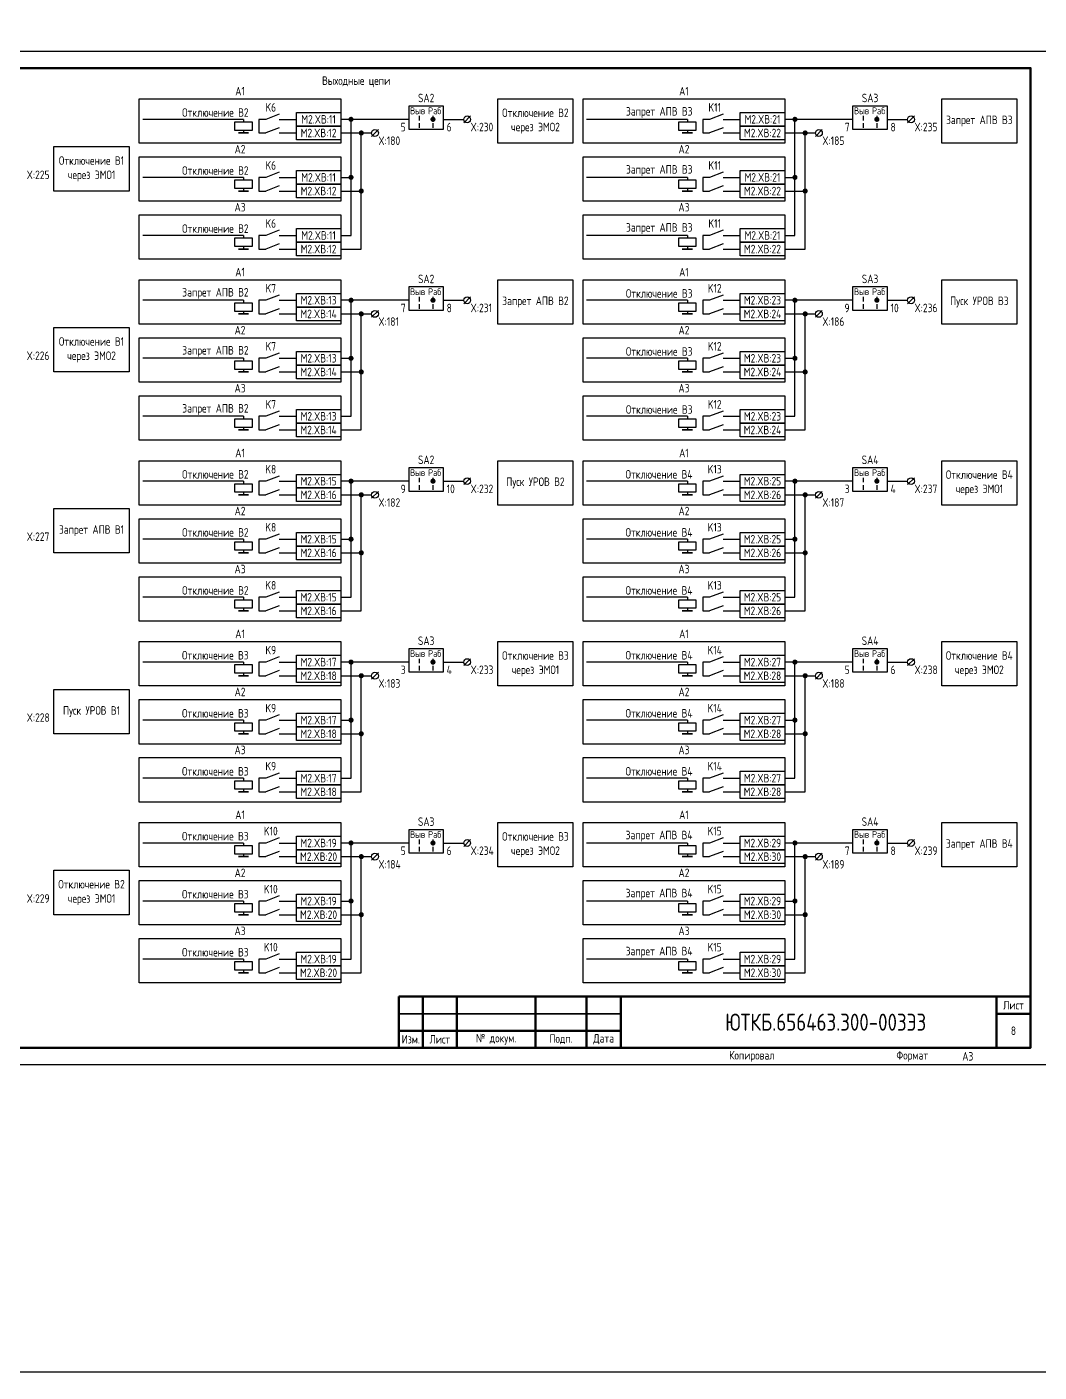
# Model space of a CAD drawing. Header units: millimetres. Extents: x -997 to 6341, y -90 to 618.
# Drawn here: x 3061.1 to 3357.5, y -90 to 304.1 of the extents above; entities that cross this region are included whole.
import ezdxf

# ---------------------------------------------------------------- set-up
doc = ezdxf.new("R2010")
doc.units = ezdxf.units.MM
doc.styles.add('Gost_type_A', font='GOST_A.TTF')

# ---------------------------------------------------------------- blocks, each defined once
blk = doc.blocks.new('POINT')
at = {"const_width": 0.75}
blk.add_lwpolyline([(-0.375, 0, 1), (0.375, 0, 1)], format="xyb", close=True, dxfattribs=at)
blk = doc.blocks.new('Переключатель_положение')
for p, q in [((2, 1), (2, -0.34)), ((2, -1.14), (2, -2.49))]:
    blk.add_line(p, q)
blk = doc.blocks.new('Формат_А3')
blk.add_lwpolyline([(-420, 297), (0, 297), (0, 0), (-420, 0)], close=True)
at = {"lineweight": 50}
blk.add_lwpolyline([(-400, 292), (-5, 292), (-5, 5), (-400, 5)], close=True, dxfattribs=at)
blk = doc.blocks.new('Штамп малый нижний')
at = {"lineweight": 50}
for points in [[(-185, 15), (-178, 15), (-178, 5), (-185, 5)], [(-178, 15), (-168, 15), (-168, 5), (-178, 5)], [(-168, 15), (-145, 15), (-145, 5), (-168, 5)], [(-145, 15), (-130, 15), (-130, 5), (-145, 5)], [(-130, 15), (-120, 15), (-120, 5), (-130, 5)], [(-120, 15), (-10, 15), (-10, 0), (-120, 0)], [(-10, 15), (0, 15), (0, 10), (-10, 10)], [(-10, 10), (0, 10), (0, 0), (-10, 0)], [(-185, 5), (-178, 5), (-178, 0), (-185, 0)], [(-178, 5), (-168, 5), (-168, 0), (-178, 0)], [(-168, 5), (-145, 5), (-145, 0), (-168, 0)], [(-145, 5), (-130, 5), (-130, 0), (-145, 0)], [(-130, 5), (-120, 5), (-120, 0), (-130, 0)]]:
    blk.add_lwpolyline(points, close=True, dxfattribs=at)
for points in [[(-185, 15), (-178, 15), (-178, 10), (-185, 10)], [(-178, 15), (-168, 15), (-168, 10), (-178, 10)], [(-168, 15), (-145, 15), (-145, 10), (-168, 10)], [(-145, 15), (-130, 15), (-130, 10), (-145, 10)], [(-130, 15), (-120, 15), (-120, 10), (-130, 10)], [(-185, 10), (-178, 10), (-178, 5), (-185, 5)], [(-178, 10), (-168, 10), (-168, 5), (-178, 5)], [(-168, 10), (-145, 10), (-145, 5), (-168, 5)], [(-145, 10), (-130, 10), (-130, 5), (-145, 5)], [(-130, 10), (-120, 10), (-120, 5), (-130, 5)]]:
    blk.add_lwpolyline(points, close=True)
at = {"char_height": 2.5, "style": 'Gost_type_A'}
for s, insert, width, attachment_point in [('Лист', (-5, 12.5), 10, 5), ('№ докум.', (-156.5, 2.5), 23, 5), ('Подп.', (-137.5, 2.5), 15, 5), ('Дата', (-125, 2.5), 10, 5), ('Изм.', (-181.5, 2.5), 7, 5), ('Лист', (-173, 2.5), 10, 5), ('Копировал', (-75, -2.53), 13.1202, 6), ('Формат', (-30, -2.53), 13.1202, 6)]:
    blk.add_mtext(s, dxfattribs=dict(at, insert=insert, width=width, attachment_point=attachment_point))

msp = doc.modelspace()

# ---------------------------------------------------------------- linework, layer by layer
for p, q in [((3124.5, 277), (3095, 277)), ((3124.5, 277), (3124.5, 276.25)), ((3173, 277), (3153, 277)), ((3156, 243), (3156, 277)), ((3191.01, 278), (3189.01, 276)), ((3254.5, 277), (3225, 277)), ((3254.5, 277), (3254.5, 276.25)), ((3303, 277), (3283, 277)), ((3286, 243), (3286, 277)), ((3321.01, 278), (3319.01, 276)), ((3124.5, 273.75), (3124.5, 273)), ((3153, 273), (3162, 273)), ((3159, 239), (3159, 273)), ((3164.01, 274), (3162.01, 272)), ((3254.5, 273.75), (3254.5, 273)), ((3283, 273), (3292, 273)), ((3289, 239), (3289, 273)), ((3294.01, 274), (3292.01, 272)), ((3124.5, 260), (3095, 260)), ((3124.5, 260), (3124.5, 259.25)), ((3124.5, 256.75), (3124.5, 256)), ((3153, 260), (3156, 260)), ((3254.5, 260), (3225, 260)), ((3254.5, 260), (3254.5, 259.25)), ((3254.5, 256.75), (3254.5, 256)), ((3283, 260), (3286, 260)), ((3153, 256), (3159, 256)), ((3283, 256), (3289, 256)), ((3124.5, 243), (3095, 243)), ((3124.5, 243), (3124.5, 242.25)), ((3153, 243), (3156, 243)), ((3254.5, 243), (3225, 243)), ((3254.5, 243), (3254.5, 242.25)), ((3283, 243), (3286, 243)), ((3124.5, 239.75), (3124.5, 239)), ((3153, 239), (3159, 239)), ((3254.5, 239.75), (3254.5, 239)), ((3283, 239), (3289, 239)), ((3191.01, 225), (3189.01, 223)), ((3321.01, 225), (3319.01, 223)), ((3124.5, 224), (3095, 224)), ((3124.5, 224), (3124.5, 223.25)), ((3124.5, 220.75), (3124.5, 220)), ((3173, 224), (3153, 224)), ((3156, 190), (3156, 224)), ((3164.01, 221), (3162.01, 219)), ((3254.5, 224), (3225, 224)), ((3254.5, 224), (3254.5, 223.25)), ((3254.5, 220.75), (3254.5, 220)), ((3303, 224), (3283, 224)), ((3286, 190), (3286, 224)), ((3294.01, 221), (3292.01, 219)), ((3153, 220), (3162, 220)), ((3159, 186), (3159, 220)), ((3283, 220), (3292, 220)), ((3289, 186), (3289, 220)), ((3124.5, 207), (3095, 207)), ((3124.5, 207), (3124.5, 206.25)), ((3153, 207), (3156, 207)), ((3254.5, 207), (3225, 207)), ((3254.5, 207), (3254.5, 206.25)), ((3283, 207), (3286, 207)), ((3124.5, 203.75), (3124.5, 203)), ((3153, 203), (3159, 203)), ((3254.5, 203.75), (3254.5, 203)), ((3283, 203), (3289, 203)), ((3124.5, 190), (3095, 190)), ((3124.5, 190), (3124.5, 189.25)), ((3153, 190), (3156, 190)), ((3254.5, 190), (3225, 190)), ((3254.5, 190), (3254.5, 189.25)), ((3283, 190), (3286, 190)), ((3124.5, 186.75), (3124.5, 186)), ((3153, 186), (3159, 186)), ((3254.5, 186.75), (3254.5, 186)), ((3283, 186), (3289, 186)), ((3124.5, 171), (3095, 171)), ((3124.5, 171), (3124.5, 170.25)), ((3173, 171), (3153, 171)), ((3156, 137), (3156, 171)), ((3191.01, 172), (3189.01, 170)), ((3254.5, 171), (3225, 171)), ((3254.5, 171), (3254.5, 170.25)), ((3303, 171), (3283, 171)), ((3286, 137), (3286, 171)), ((3321.01, 172), (3319.01, 170)), ((3124.5, 167.75), (3124.5, 167)), ((3153, 167), (3162, 167)), ((3159, 133), (3159, 167)), ((3164.01, 168), (3162.01, 166)), ((3254.5, 167.75), (3254.5, 167)), ((3283, 167), (3292, 167)), ((3289, 133), (3289, 167)), ((3294.01, 168), (3292.01, 166)), ((3124.5, 154), (3095, 154)), ((3124.5, 154), (3124.5, 153.25)), ((3153, 154), (3156, 154)), ((3254.5, 154), (3225, 154)), ((3254.5, 154), (3254.5, 153.25)), ((3283, 154), (3286, 154)), ((3124.5, 150.75), (3124.5, 150)), ((3153, 150), (3159, 150)), ((3254.5, 150.75), (3254.5, 150)), ((3283, 150), (3289, 150)), ((3124.5, 137), (3095, 137)), ((3124.5, 137), (3124.5, 136.25)), ((3153, 137), (3156, 137)), ((3254.5, 137), (3225, 137)), ((3254.5, 137), (3254.5, 136.25)), ((3283, 137), (3286, 137)), ((3124.5, 133.75), (3124.5, 133)), ((3153, 133), (3159, 133)), ((3254.5, 133.75), (3254.5, 133)), ((3283, 133), (3289, 133)), ((3191.01, 119), (3189.01, 117)), ((3321.01, 119), (3319.01, 117)), ((3124.5, 118), (3095, 118)), ((3124.5, 118), (3124.5, 117.25)), ((3124.5, 114.75), (3124.5, 114)), ((3173, 118), (3153, 118)), ((3156, 84), (3156, 118)), ((3164.01, 115), (3162.01, 113)), ((3254.5, 118), (3225, 118)), ((3254.5, 118), (3254.5, 117.25)), ((3254.5, 114.75), (3254.5, 114)), ((3303, 118), (3283, 118)), ((3286, 84), (3286, 118)), ((3294.01, 115), (3292.01, 113)), ((3153, 114), (3162, 114)), ((3159, 80), (3159, 114)), ((3283, 114), (3292, 114)), ((3289, 80), (3289, 114)), ((3124.5, 101), (3095, 101)), ((3124.5, 101), (3124.5, 100.25)), ((3153, 101), (3156, 101)), ((3254.5, 101), (3225, 101)), ((3254.5, 101), (3254.5, 100.25)), ((3283, 101), (3286, 101)), ((3124.5, 97.75), (3124.5, 97)), ((3153, 97), (3159, 97)), ((3254.5, 97.75), (3254.5, 97)), ((3283, 97), (3289, 97)), ((3124.5, 84), (3095, 84)), ((3124.5, 84), (3124.5, 83.25)), ((3153, 84), (3156, 84)), ((3254.5, 84), (3225, 84)), ((3254.5, 84), (3254.5, 83.25)), ((3283, 84), (3286, 84)), ((3124.5, 80.75), (3124.5, 80)), ((3153, 80), (3159, 80)), ((3254.5, 80.75), (3254.5, 80)), ((3283, 80), (3289, 80)), ((3124.5, 65), (3095, 65)), ((3124.5, 65), (3124.5, 64.25)), ((3173, 65), (3153, 65)), ((3156, 31), (3156, 65)), ((3191.01, 66), (3189.01, 64)), ((3254.5, 65), (3225, 65)), ((3254.5, 65), (3254.5, 64.25)), ((3303, 65), (3283, 65)), ((3286, 31), (3286, 65)), ((3321.01, 66), (3319.01, 64)), ((3124.5, 61.75), (3124.5, 61)), ((3153, 61), (3162, 61)), ((3159, 27), (3159, 61)), ((3164.01, 62), (3162.01, 60)), ((3254.5, 61.75), (3254.5, 61)), ((3283, 61), (3292, 61)), ((3289, 27), (3289, 61)), ((3294.01, 62), (3292.01, 60)), ((3124.5, 48), (3095, 48)), ((3124.5, 48), (3124.5, 47.25)), ((3153, 48), (3156, 48)), ((3254.5, 48), (3225, 48)), ((3254.5, 48), (3254.5, 47.25)), ((3283, 48), (3286, 48)), ((3124.5, 44.75), (3124.5, 44)), ((3153, 44), (3159, 44)), ((3254.5, 44.75), (3254.5, 44)), ((3283, 44), (3289, 44)), ((3124.5, 31), (3095, 31)), ((3124.5, 31), (3124.5, 30.25)), ((3124.5, 27.75), (3124.5, 27)), ((3153, 31), (3156, 31)), ((3254.5, 31), (3225, 31)), ((3254.5, 31), (3254.5, 30.25)), ((3254.5, 27.75), (3254.5, 27)), ((3283, 31), (3286, 31)), ((3153, 27), (3159, 27)), ((3283, 27), (3289, 27))]:
    msp.add_line(p, q)
at = {"ltscale": 1.08}
for p, q in [((3131, 277), (3129, 277)), ((3129, 277), (3129, 273)), ((3135, 277), (3140, 277)), ((3261, 277), (3259, 277)), ((3259, 277), (3259, 273)), ((3265, 277), (3270, 277)), ((3129, 273), (3131, 273)), ((3135, 273), (3140, 273)), ((3259, 273), (3261, 273)), ((3265, 273), (3270, 273)), ((3131, 260), (3129, 260)), ((3129, 260), (3129, 256)), ((3135, 260), (3140, 260)), ((3261, 260), (3259, 260)), ((3259, 260), (3259, 256)), ((3265, 260), (3270, 260)), ((3129, 256), (3131, 256)), ((3135, 256), (3140, 256)), ((3259, 256), (3261, 256)), ((3265, 256), (3270, 256)), ((3131, 243), (3129, 243)), ((3129, 243), (3129, 239)), ((3135, 243), (3140, 243)), ((3261, 243), (3259, 243)), ((3259, 243), (3259, 239)), ((3265, 243), (3270, 243)), ((3129, 239), (3131, 239)), ((3135, 239), (3140, 239)), ((3259, 239), (3261, 239)), ((3265, 239), (3270, 239)), ((3131, 224), (3129, 224)), ((3129, 224), (3129, 220)), ((3135, 224), (3140, 224)), ((3261, 224), (3259, 224)), ((3259, 224), (3259, 220)), ((3265, 224), (3270, 224)), ((3129, 220), (3131, 220)), ((3135, 220), (3140, 220)), ((3259, 220), (3261, 220)), ((3265, 220), (3270, 220)), ((3131, 207), (3129, 207)), ((3129, 207), (3129, 203)), ((3135, 207), (3140, 207)), ((3261, 207), (3259, 207)), ((3259, 207), (3259, 203)), ((3265, 207), (3270, 207)), ((3129, 203), (3131, 203)), ((3135, 203), (3140, 203)), ((3259, 203), (3261, 203)), ((3265, 203), (3270, 203)), ((3131, 190), (3129, 190)), ((3129, 190), (3129, 186)), ((3135, 190), (3140, 190)), ((3261, 190), (3259, 190)), ((3259, 190), (3259, 186)), ((3265, 190), (3270, 190)), ((3129, 186), (3131, 186)), ((3135, 186), (3140, 186)), ((3259, 186), (3261, 186)), ((3265, 186), (3270, 186)), ((3131, 171), (3129, 171)), ((3129, 171), (3129, 167)), ((3135, 171), (3140, 171)), ((3261, 171), (3259, 171)), ((3259, 171), (3259, 167)), ((3265, 171), (3270, 171)), ((3129, 167), (3131, 167)), ((3135, 167), (3140, 167)), ((3259, 167), (3261, 167)), ((3265, 167), (3270, 167)), ((3131, 154), (3129, 154)), ((3129, 154), (3129, 150)), ((3135, 154), (3140, 154)), ((3261, 154), (3259, 154)), ((3259, 154), (3259, 150)), ((3265, 154), (3270, 154)), ((3129, 150), (3131, 150)), ((3135, 150), (3140, 150)), ((3259, 150), (3261, 150)), ((3265, 150), (3270, 150)), ((3131, 137), (3129, 137)), ((3129, 137), (3129, 133)), ((3135, 137), (3140, 137)), ((3261, 137), (3259, 137)), ((3259, 137), (3259, 133)), ((3265, 137), (3270, 137)), ((3129, 133), (3131, 133)), ((3135, 133), (3140, 133)), ((3259, 133), (3261, 133)), ((3265, 133), (3270, 133)), ((3131, 118), (3129, 118)), ((3129, 118), (3129, 114)), ((3135, 118), (3140, 118)), ((3261, 118), (3259, 118)), ((3259, 118), (3259, 114)), ((3265, 118), (3270, 118)), ((3129, 114), (3131, 114)), ((3135, 114), (3140, 114)), ((3259, 114), (3261, 114)), ((3265, 114), (3270, 114)), ((3131, 101), (3129, 101)), ((3129, 101), (3129, 97)), ((3135, 101), (3140, 101)), ((3261, 101), (3259, 101)), ((3259, 101), (3259, 97)), ((3265, 101), (3270, 101)), ((3129, 97), (3131, 97)), ((3135, 97), (3140, 97)), ((3259, 97), (3261, 97)), ((3265, 97), (3270, 97)), ((3131, 84), (3129, 84)), ((3129, 84), (3129, 80)), ((3135, 84), (3140, 84)), ((3261, 84), (3259, 84)), ((3259, 84), (3259, 80)), ((3265, 84), (3270, 84)), ((3129, 80), (3131, 80)), ((3135, 80), (3140, 80)), ((3259, 80), (3261, 80)), ((3265, 80), (3270, 80)), ((3131, 65), (3129, 65)), ((3129, 65), (3129, 61)), ((3135, 65), (3140, 65)), ((3261, 65), (3259, 65)), ((3259, 65), (3259, 61)), ((3265, 65), (3270, 65)), ((3129, 61), (3131, 61)), ((3135, 61), (3140, 61)), ((3259, 61), (3261, 61)), ((3265, 61), (3270, 61)), ((3131, 48), (3129, 48)), ((3129, 48), (3129, 44)), ((3135, 48), (3140, 48)), ((3261, 48), (3259, 48)), ((3259, 48), (3259, 44)), ((3265, 48), (3270, 48)), ((3129, 44), (3131, 44)), ((3135, 44), (3140, 44)), ((3259, 44), (3261, 44)), ((3265, 44), (3270, 44)), ((3131, 31), (3129, 31)), ((3129, 31), (3129, 27)), ((3135, 31), (3140, 31)), ((3261, 31), (3259, 31)), ((3259, 31), (3259, 27)), ((3265, 31), (3270, 31)), ((3129, 27), (3131, 27)), ((3135, 27), (3140, 27)), ((3259, 27), (3261, 27)), ((3265, 27), (3270, 27))]:
    msp.add_line(p, q, dxfattribs=at)
at = {"ltscale": 4.32}
for p, q in [((3135, 278.5), (3131, 277)), ((3265, 278.5), (3261, 277)), ((3135, 274.5), (3131, 273)), ((3265, 274.5), (3261, 273)), ((3135, 261.5), (3131, 260)), ((3265, 261.5), (3261, 260)), ((3135, 257.5), (3131, 256)), ((3265, 257.5), (3261, 256)), ((3135, 244.5), (3131, 243)), ((3265, 244.5), (3261, 243)), ((3135, 240.5), (3131, 239)), ((3265, 240.5), (3261, 239)), ((3135, 225.5), (3131, 224)), ((3265, 225.5), (3261, 224)), ((3135, 221.5), (3131, 220)), ((3265, 221.5), (3261, 220)), ((3135, 208.5), (3131, 207)), ((3265, 208.5), (3261, 207)), ((3135, 204.5), (3131, 203)), ((3265, 204.5), (3261, 203)), ((3135, 191.5), (3131, 190)), ((3265, 191.5), (3261, 190)), ((3135, 187.5), (3131, 186)), ((3265, 187.5), (3261, 186)), ((3135, 172.5), (3131, 171)), ((3265, 172.5), (3261, 171)), ((3135, 168.5), (3131, 167)), ((3265, 168.5), (3261, 167)), ((3135, 155.5), (3131, 154)), ((3265, 155.5), (3261, 154)), ((3135, 151.5), (3131, 150)), ((3265, 151.5), (3261, 150)), ((3135, 138.5), (3131, 137)), ((3265, 138.5), (3261, 137)), ((3135, 134.5), (3131, 133)), ((3265, 134.5), (3261, 133)), ((3135, 119.5), (3131, 118)), ((3265, 119.5), (3261, 118)), ((3135, 115.5), (3131, 114)), ((3265, 115.5), (3261, 114)), ((3135, 102.5), (3131, 101)), ((3265, 102.5), (3261, 101)), ((3135, 98.5), (3131, 97)), ((3265, 98.5), (3261, 97)), ((3135, 85.5), (3131, 84)), ((3265, 85.5), (3261, 84)), ((3135, 81.5), (3131, 80)), ((3265, 81.5), (3261, 80)), ((3135, 66.5), (3131, 65)), ((3265, 66.5), (3261, 65)), ((3135, 62.5), (3131, 61)), ((3265, 62.5), (3261, 61)), ((3135, 49.5), (3131, 48)), ((3265, 49.5), (3261, 48)), ((3135, 45.5), (3131, 44)), ((3265, 45.5), (3261, 44)), ((3135, 32.5), (3131, 31)), ((3265, 32.5), (3261, 31)), ((3135, 28.5), (3131, 27)), ((3265, 28.5), (3261, 27))]:
    msp.add_line(p, q, dxfattribs=at)
at = {"ltscale": 4}
for p, q in [((3183, 277), (3189.01, 277)), ((3313, 277), (3319.01, 277)), ((3183, 224), (3189.01, 224)), ((3313, 224), (3319.01, 224)), ((3183, 171), (3189.01, 171)), ((3313, 171), (3319.01, 171)), ((3183, 118), (3189.01, 118)), ((3313, 118), (3319.01, 118)), ((3183, 65), (3189.01, 65)), ((3313, 65), (3319.01, 65))]:
    msp.add_line(p, q, dxfattribs=at)
for points in [[(-997, 618), (6340.99, 618), (6340.99, -90), (-997, -90)], [(3094, 283), (3153, 283), (3153, 270), (3094, 270)], [(3173, 281), (3183, 281), (3183, 274), (3173, 274)], [(3199, 283), (3221, 283), (3221, 270), (3199, 270)], [(3224, 283), (3283, 283), (3283, 270), (3224, 270)], [(3303, 281), (3313, 281), (3313, 274), (3303, 274)], [(3329, 283), (3351, 283), (3351, 270), (3329, 270)], [(3127, 276.25), (3127, 273.75), (3122, 273.75), (3122, 276.25)], [(3140, 279), (3153, 279), (3153, 275), (3140, 275)], [(3257, 276.25), (3257, 273.75), (3252, 273.75), (3252, 276.25)], [(3270, 279), (3283, 279), (3283, 275), (3270, 275)], [(3126, 273), (3123, 273)], [(3140, 275), (3153, 275), (3153, 271), (3140, 271)], [(3256, 273), (3253, 273)], [(3270, 275), (3283, 275), (3283, 271), (3270, 271)], [(3069, 269), (3091, 269), (3091, 256), (3069, 256)], [(3094, 266), (3153, 266), (3153, 253), (3094, 253)], [(3224, 266), (3283, 266), (3283, 253), (3224, 253)], [(3140, 262), (3153, 262), (3153, 258), (3140, 258)], [(3270, 262), (3283, 262), (3283, 258), (3270, 258)], [(3127, 259.25), (3127, 256.75), (3122, 256.75), (3122, 259.25)], [(3140, 258), (3153, 258), (3153, 254), (3140, 254)], [(3257, 259.25), (3257, 256.75), (3252, 256.75), (3252, 259.25)], [(3270, 258), (3283, 258), (3283, 254), (3270, 254)], [(3126, 256), (3123, 256)], [(3256, 256), (3253, 256)], [(3094, 249), (3153, 249), (3153, 236), (3094, 236)], [(3224, 249), (3283, 249), (3283, 236), (3224, 236)], [(3140, 245), (3153, 245), (3153, 241), (3140, 241)], [(3270, 245), (3283, 245), (3283, 241), (3270, 241)], [(3127, 242.25), (3127, 239.75), (3122, 239.75), (3122, 242.25)], [(3140, 241), (3153, 241), (3153, 237), (3140, 237)], [(3257, 242.25), (3257, 239.75), (3252, 239.75), (3252, 242.25)], [(3270, 241), (3283, 241), (3283, 237), (3270, 237)], [(3126, 239), (3123, 239)], [(3256, 239), (3253, 239)], [(3094, 230), (3153, 230), (3153, 217), (3094, 217)], [(3199, 230), (3221, 230), (3221, 217), (3199, 217)], [(3224, 230), (3283, 230), (3283, 217), (3224, 217)], [(3329, 230), (3351, 230), (3351, 217), (3329, 217)], [(3140, 226), (3153, 226), (3153, 222), (3140, 222)], [(3173, 228), (3183, 228), (3183, 221), (3173, 221)], [(3270, 226), (3283, 226), (3283, 222), (3270, 222)], [(3303, 228), (3313, 228), (3313, 221), (3303, 221)], [(3127, 223.25), (3127, 220.75), (3122, 220.75), (3122, 223.25)], [(3140, 222), (3153, 222), (3153, 218), (3140, 218)], [(3257, 223.25), (3257, 220.75), (3252, 220.75), (3252, 223.25)], [(3270, 222), (3283, 222), (3283, 218), (3270, 218)], [(3126, 220), (3123, 220)], [(3256, 220), (3253, 220)], [(3069, 216), (3091, 216), (3091, 203), (3069, 203)], [(3094, 213), (3153, 213), (3153, 200), (3094, 200)], [(3224, 213), (3283, 213), (3283, 200), (3224, 200)], [(3140, 209), (3153, 209), (3153, 205), (3140, 205)], [(3270, 209), (3283, 209), (3283, 205), (3270, 205)], [(3127, 206.25), (3127, 203.75), (3122, 203.75), (3122, 206.25)], [(3140, 205), (3153, 205), (3153, 201), (3140, 201)], [(3257, 206.25), (3257, 203.75), (3252, 203.75), (3252, 206.25)], [(3270, 205), (3283, 205), (3283, 201), (3270, 201)], [(3126, 203), (3123, 203)], [(3256, 203), (3253, 203)], [(3094, 196), (3153, 196), (3153, 183), (3094, 183)], [(3224, 196), (3283, 196), (3283, 183), (3224, 183)], [(3127, 189.25), (3127, 186.75), (3122, 186.75), (3122, 189.25)], [(3140, 192), (3153, 192), (3153, 188), (3140, 188)], [(3257, 189.25), (3257, 186.75), (3252, 186.75), (3252, 189.25)], [(3270, 192), (3283, 192), (3283, 188), (3270, 188)], [(3126, 186), (3123, 186)], [(3140, 188), (3153, 188), (3153, 184), (3140, 184)], [(3256, 186), (3253, 186)], [(3270, 188), (3283, 188), (3283, 184), (3270, 184)], [(3094, 177), (3153, 177), (3153, 164), (3094, 164)], [(3173, 175), (3183, 175), (3183, 168), (3173, 168)], [(3199, 177), (3221, 177), (3221, 164), (3199, 164)], [(3224, 177), (3283, 177), (3283, 164), (3224, 164)], [(3303, 175), (3313, 175), (3313, 168), (3303, 168)], [(3329, 177), (3351, 177), (3351, 164), (3329, 164)], [(3127, 170.25), (3127, 167.75), (3122, 167.75), (3122, 170.25)], [(3140, 173), (3153, 173), (3153, 169), (3140, 169)], [(3257, 170.25), (3257, 167.75), (3252, 167.75), (3252, 170.25)], [(3270, 173), (3283, 173), (3283, 169), (3270, 169)], [(3126, 167), (3123, 167)], [(3140, 169), (3153, 169), (3153, 165), (3140, 165)], [(3256, 167), (3253, 167)], [(3270, 169), (3283, 169), (3283, 165), (3270, 165)], [(3069, 163), (3091, 163), (3091, 150), (3069, 150)], [(3094, 160), (3153, 160), (3153, 147), (3094, 147)], [(3224, 160), (3283, 160), (3283, 147), (3224, 147)], [(3140, 156), (3153, 156), (3153, 152), (3140, 152)], [(3270, 156), (3283, 156), (3283, 152), (3270, 152)], [(3127, 153.25), (3127, 150.75), (3122, 150.75), (3122, 153.25)], [(3126, 150), (3123, 150)], [(3140, 152), (3153, 152), (3153, 148), (3140, 148)], [(3257, 153.25), (3257, 150.75), (3252, 150.75), (3252, 153.25)], [(3256, 150), (3253, 150)], [(3270, 152), (3283, 152), (3283, 148), (3270, 148)], [(3094, 143), (3153, 143), (3153, 130), (3094, 130)], [(3224, 143), (3283, 143), (3283, 130), (3224, 130)], [(3140, 139), (3153, 139), (3153, 135), (3140, 135)], [(3270, 139), (3283, 139), (3283, 135), (3270, 135)], [(3127, 136.25), (3127, 133.75), (3122, 133.75), (3122, 136.25)], [(3140, 135), (3153, 135), (3153, 131), (3140, 131)], [(3257, 136.25), (3257, 133.75), (3252, 133.75), (3252, 136.25)], [(3270, 135), (3283, 135), (3283, 131), (3270, 131)], [(3126, 133), (3123, 133)], [(3256, 133), (3253, 133)], [(3094, 124), (3153, 124), (3153, 111), (3094, 111)], [(3199, 124), (3221, 124), (3221, 111), (3199, 111)], [(3224, 124), (3283, 124), (3283, 111), (3224, 111)], [(3329, 124), (3351, 124), (3351, 111), (3329, 111)], [(3140, 120), (3153, 120), (3153, 116), (3140, 116)], [(3173, 122), (3183, 122), (3183, 115), (3173, 115)], [(3270, 120), (3283, 120), (3283, 116), (3270, 116)], [(3303, 122), (3313, 122), (3313, 115), (3303, 115)], [(3127, 117.25), (3127, 114.75), (3122, 114.75), (3122, 117.25)], [(3140, 116), (3153, 116), (3153, 112), (3140, 112)], [(3257, 117.25), (3257, 114.75), (3252, 114.75), (3252, 117.25)], [(3270, 116), (3283, 116), (3283, 112), (3270, 112)], [(3126, 114), (3123, 114)], [(3256, 114), (3253, 114)], [(3069, 110), (3091, 110), (3091, 97), (3069, 97)], [(3094, 107), (3153, 107), (3153, 94), (3094, 94)], [(3224, 107), (3283, 107), (3283, 94), (3224, 94)], [(3140, 103), (3153, 103), (3153, 99), (3140, 99)], [(3270, 103), (3283, 103), (3283, 99), (3270, 99)], [(3127, 100.25), (3127, 97.75), (3122, 97.75), (3122, 100.25)], [(3140, 99), (3153, 99), (3153, 95), (3140, 95)], [(3257, 100.25), (3257, 97.75), (3252, 97.75), (3252, 100.25)], [(3270, 99), (3283, 99), (3283, 95), (3270, 95)], [(3126, 97), (3123, 97)], [(3256, 97), (3253, 97)], [(3094, 90), (3153, 90), (3153, 77), (3094, 77)], [(3224, 90), (3283, 90), (3283, 77), (3224, 77)], [(3127, 83.25), (3127, 80.75), (3122, 80.75), (3122, 83.25)], [(3140, 86), (3153, 86), (3153, 82), (3140, 82)], [(3257, 83.25), (3257, 80.75), (3252, 80.75), (3252, 83.25)], [(3270, 86), (3283, 86), (3283, 82), (3270, 82)], [(3126, 80), (3123, 80)], [(3140, 82), (3153, 82), (3153, 78), (3140, 78)], [(3256, 80), (3253, 80)], [(3270, 82), (3283, 82), (3283, 78), (3270, 78)], [(3094, 71), (3153, 71), (3153, 58), (3094, 58)], [(3199, 71), (3221, 71), (3221, 58), (3199, 58)], [(3224, 71), (3283, 71), (3283, 58), (3224, 58)], [(3329, 71), (3351, 71), (3351, 58), (3329, 58)], [(3140, 67), (3153, 67), (3153, 63), (3140, 63)], [(3173, 69), (3183, 69), (3183, 62), (3173, 62)], [(3270, 67), (3283, 67), (3283, 63), (3270, 63)], [(3303, 69), (3313, 69), (3313, 62), (3303, 62)], [(3127, 64.25), (3127, 61.75), (3122, 61.75), (3122, 64.25)], [(3257, 64.25), (3257, 61.75), (3252, 61.75), (3252, 64.25)], [(3126, 61), (3123, 61)], [(3140, 63), (3153, 63), (3153, 59), (3140, 59)], [(3256, 61), (3253, 61)], [(3270, 63), (3283, 63), (3283, 59), (3270, 59)], [(3069, 57), (3091, 57), (3091, 44), (3069, 44)], [(3094, 54), (3153, 54), (3153, 41), (3094, 41)], [(3224, 54), (3283, 54), (3283, 41), (3224, 41)], [(3140, 50), (3153, 50), (3153, 46), (3140, 46)], [(3270, 50), (3283, 50), (3283, 46), (3270, 46)], [(3127, 47.25), (3127, 44.75), (3122, 44.75), (3122, 47.25)], [(3126, 44), (3123, 44)], [(3140, 46), (3153, 46), (3153, 42), (3140, 42)], [(3257, 47.25), (3257, 44.75), (3252, 44.75), (3252, 47.25)], [(3256, 44), (3253, 44)], [(3270, 46), (3283, 46), (3283, 42), (3270, 42)], [(3094, 37), (3153, 37), (3153, 24), (3094, 24)], [(3224, 37), (3283, 37), (3283, 24), (3224, 24)], [(3140, 33), (3153, 33), (3153, 29), (3140, 29)], [(3270, 33), (3283, 33), (3283, 29), (3270, 29)], [(3127, 30.25), (3127, 27.75), (3122, 27.75), (3122, 30.25)], [(3140, 29), (3153, 29), (3153, 25), (3140, 25)], [(3257, 30.25), (3257, 27.75), (3252, 27.75), (3252, 30.25)], [(3270, 29), (3283, 29), (3283, 25), (3270, 25)], [(3126, 27), (3123, 27)], [(3256, 27), (3253, 27)]]:
    msp.add_lwpolyline(points, close=True)
for centre in [(3190.01, 277), (3320.01, 277), (3163.01, 273), (3293.01, 273), (3190.01, 224), (3320.01, 224), (3163.01, 220), (3293.01, 220), (3190.01, 171), (3320.01, 171), (3163.01, 167), (3293.01, 167), (3190.01, 118), (3320.01, 118), (3163.01, 114), (3293.01, 114), (3190.01, 65), (3320.01, 65), (3163.01, 61), (3293.01, 61)]:
    msp.add_circle(centre, 1)

# ---------------------------------------------------------------- block references
for name, p in [('Формат_А3', (3360, 0)), ('POINT', (3156, 277)), ('Переключатель_положение', (3174, 277)), ('POINT', (3180, 277)), ('Переключатель_положение', (3178, 277)), ('POINT', (3286, 277)), ('Переключатель_положение', (3304, 277)), ('POINT', (3310, 277)), ('Переключатель_положение', (3308, 277)), ('POINT', (3159, 273)), ('POINT', (3289, 273)), ('POINT', (3156, 260)), ('POINT', (3286, 260)), ('POINT', (3159, 256)), ('POINT', (3289, 256)), ('POINT', (3156, 224)), ('Переключатель_положение', (3174, 224)), ('POINT', (3180, 224)), ('Переключатель_положение', (3178, 224)), ('POINT', (3286, 224)), ('Переключатель_положение', (3304, 224)), ('POINT', (3310, 224)), ('Переключатель_положение', (3308, 224)), ('POINT', (3159, 220)), ('POINT', (3289, 220)), ('POINT', (3156, 207)), ('POINT', (3286, 207)), ('POINT', (3159, 203)), ('POINT', (3289, 203)), ('POINT', (3156, 171)), ('Переключатель_положение', (3174, 171)), ('POINT', (3180, 171)), ('Переключатель_положение', (3178, 171)), ('POINT', (3286, 171)), ('Переключатель_положение', (3304, 171)), ('POINT', (3310, 171)), ('Переключатель_положение', (3308, 171)), ('POINT', (3159, 167)), ('POINT', (3289, 167)), ('POINT', (3156, 154)), ('POINT', (3286, 154)), ('POINT', (3159, 150)), ('POINT', (3289, 150)), ('POINT', (3156, 118)), ('Переключатель_положение', (3174, 118)), ('POINT', (3180, 118)), ('Переключатель_положение', (3178, 118)), ('POINT', (3286, 118)), ('Переключатель_положение', (3304, 118)), ('POINT', (3310, 118)), ('Переключатель_положение', (3308, 118)), ('POINT', (3159, 114)), ('POINT', (3289, 114)), ('POINT', (3156, 101)), ('POINT', (3286, 101)), ('POINT', (3159, 97)), ('POINT', (3289, 97)), ('POINT', (3156, 65)), ('Переключатель_положение', (3174, 65)), ('POINT', (3180, 65)), ('Переключатель_положение', (3178, 65)), ('POINT', (3286, 65)), ('Переключатель_положение', (3304, 65)), ('POINT', (3310, 65)), ('Переключатель_положение', (3308, 65)), ('POINT', (3159, 61)), ('POINT', (3289, 61)), ('POINT', (3156, 48)), ('POINT', (3286, 48)), ('POINT', (3159, 44)), ('POINT', (3289, 44)), ('Штамп малый нижний', (3355, 5))]:
    msp.add_blockref(name, p)

# ---------------------------------------------------------------- texts
at = {"char_height": 2.5, "line_spacing_factor": 0.9, "style": 'Gost_type_A'}
for s, insert, width, attachment_point in [('Выходные цепи', (3157.5, 288), 395, 5), ('A1', (3123.5, 284), 59, 8), ('A1', (3253.5, 284), 59, 8), ('X:230', (3191.01, 276), 8, 1), ('X:235', (3321.01, 276), 8, 1), ('X:180', (3164.01, 272), 8, 1), ('X:185', (3294.01, 272), 8, 1), ('A2', (3123.5, 267), 59, 8), ('A2', (3253.5, 267), 59, 8), ('X:225', (3061.01, 262), 8, 1), ('A3', (3123.5, 250), 59, 8), ('A3', (3253.5, 250), 59, 8), ('A1', (3123.5, 231), 59, 8), ('A1', (3253.5, 231), 59, 8), ('X:231', (3191.01, 223), 8, 1), ('X:236', (3321.01, 223), 8, 1), ('X:181', (3164.01, 219), 8, 1), ('X:186', (3294.01, 219), 8, 1), ('A2', (3123.5, 214), 59, 8), ('A2', (3253.5, 214), 59, 8), ('X:226', (3061, 209), 8, 1), ('A3', (3123.5, 197), 59, 8), ('A3', (3253.5, 197), 59, 8), ('A1', (3123.5, 178), 59, 8), ('A1', (3253.5, 178), 59, 8), ('X:232', (3191.01, 170), 8, 1), ('X:237', (3321.01, 170), 8, 1), ('X:182', (3164.01, 166), 8, 1), ('X:187', (3294.01, 166), 8, 1), ('A2', (3123.5, 161), 59, 8), ('A2', (3253.5, 161), 59, 8), ('X:227', (3061.01, 156), 8, 1), ('A3', (3123.5, 144), 59, 8), ('A3', (3253.5, 144), 59, 8), ('A1', (3123.5, 125), 59, 8), ('A1', (3253.5, 125), 59, 8), ('X:233', (3191.01, 117), 8, 1), ('X:238', (3321.01, 117), 8, 1), ('A2', (3123.5, 108), 59, 8), ('X:183', (3164.01, 113), 8, 1), ('A2', (3253.5, 108), 59, 8), ('X:188', (3294.01, 113), 8, 1), ('X:228', (3061.01, 103), 8, 1), ('A3', (3123.5, 91), 59, 8), ('A3', (3253.5, 91), 59, 8), ('A1', (3123.5, 72), 59, 8), ('A1', (3253.5, 72), 59, 8), ('X:234', (3191.01, 64), 8, 1), ('X:239', (3321.01, 64), 8, 1), ('X:184', (3164.01, 60), 8, 1), ('X:189', (3294.01, 60), 8, 1), ('A2', (3123.5, 55), 59, 8), ('A2', (3253.5, 55), 59, 8), ('X:229', (3061.01, 50), 8, 1), ('A3', (3123.5, 38), 59, 8), ('A3', (3253.5, 38), 59, 8)]:
    msp.add_mtext(s, dxfattribs=dict(at, insert=insert, width=width, attachment_point=attachment_point))
at = {"style": 'Gost_type_A'}
for s, insert, char_height, width, attachment_point in [('SA2', (3178, 282), 2.5, 10, 8), ('SA3', (3308, 282), 2.5, 10, 8), ('Отключение В2', (3126, 279), 2.5, 31.0015, 6), ('K6', (3132.5, 280.5), 2.5, 5, 5), ('Выв', (3175.5, 279.5), 2, 5, 5), ('Раб', (3180.5, 279.5), 2, 5, 5), ('Отключение В2\\Pчерез ЭМО2', (3210, 276.5), 2.5, 21.9989, 5), (' Запрет АПВ В3', (3256, 279), 2.5, 31.0015, 6), ('K11', (3262.5, 280.5), 2.5, 5, 5), ('Выв', (3305.5, 279.5), 2, 5, 5), ('Раб', (3310.5, 279.5), 2, 5, 5), ('M2.XВ:11', (3146.5, 277), 2.5, 13, 5), ('5', (3172, 275.98), 2.5, 5, 3), ('6', (3184, 275.98), 2.5, 5, 1), ('M2.XВ:21', (3276.5, 277), 2.5, 13, 5), ('7', (3302, 275.98), 2.5, 5, 3), ('8', (3314, 275.98), 2.5, 5, 1), ('Запрет АПВ В3', (3340, 276.5), 2.5, 21.9988, 5), ('M2.XВ:12', (3146.5, 273), 2.5, 13, 5), ('M2.XВ:22', (3276.5, 273), 2.5, 13, 5), ('Отключение В1\\Pчерез ЭМО1', (3080, 262.5), 2.5, 21.9988, 5), ('K6', (3132.5, 263.5), 2.5, 5, 5), ('K11', (3262.5, 263.5), 2.5, 5, 5), ('Отключение В2', (3126, 262), 2.5, 31.0015, 6), ('M2.XВ:11', (3146.5, 260), 2.5, 13, 5), (' Запрет АПВ В3', (3256, 262), 2.5, 31.0015, 6), ('M2.XВ:21', (3276.5, 260), 2.5, 13, 5), ('M2.XВ:12', (3146.5, 256), 2.5, 13, 5), ('M2.XВ:22', (3276.5, 256), 2.5, 13, 5), ('Отключение В2', (3126, 245), 2.5, 31.0015, 6), ('K6', (3132.5, 246.5), 2.5, 5, 5), (' Запрет АПВ В3', (3256, 245), 2.5, 31.0015, 6), ('K11', (3262.5, 246.5), 2.5, 5, 5), ('M2.XВ:11', (3146.5, 243), 2.5, 13, 5), ('M2.XВ:21', (3276.5, 243), 2.5, 13, 5), ('M2.XВ:12', (3146.5, 239), 2.5, 13, 5), ('M2.XВ:22', (3276.5, 239), 2.5, 13, 5), ('K7', (3132.5, 227.5), 2.5, 5, 5), ('SA2', (3178, 229), 2.5, 10, 8), ('K12', (3262.5, 227.5), 2.5, 5, 5), ('SA3', (3308, 229), 2.5, 10, 8), (' Запрет АПВ В2', (3126, 226), 2.5, 31.0015, 6), ('M2.XВ:13', (3146.5, 224), 2.5, 13, 5), ('Выв', (3175.5, 226.5), 2, 5, 5), ('Раб', (3180.5, 226.5), 2, 5, 5), ('Запрет АПВ В2', (3210, 223.5), 2.5, 21.9989, 5), ('Отключение В3', (3256, 226), 2.5, 31.0015, 6), ('M2.XВ:23', (3276.5, 224), 2.5, 13, 5), ('Выв', (3305.5, 226.5), 2, 5, 5), ('Раб', (3310.5, 226.5), 2, 5, 5), ('Пуск УРОВ В3', (3340, 223.5), 2.5, 21.9988, 5), ('M2.XВ:14', (3146.5, 220), 2.5, 13, 5), ('7', (3172, 222.98), 2.5, 5, 3), ('8', (3184, 222.98), 2.5, 5, 1), ('M2.XВ:24', (3276.5, 220), 2.5, 13, 5), ('9', (3302, 222.98), 2.5, 5, 3), ('10', (3314, 222.98), 2.5, 5, 1), ('Отключение В1\\Pчерез ЭМО2', (3080, 209.5), 2.5, 21.9988, 5), (' Запрет АПВ В2', (3126, 209), 2.5, 31.0015, 6), ('K7', (3132.5, 210.5), 2.5, 5, 5), ('Отключение В3', (3256, 209), 2.5, 31.0015, 6), ('K12', (3262.5, 210.5), 2.5, 5, 5), ('M2.XВ:13', (3146.5, 207), 2.5, 13, 5), ('M2.XВ:23', (3276.5, 207), 2.5, 13, 5), ('M2.XВ:14', (3146.5, 203), 2.5, 13, 5), ('M2.XВ:24', (3276.5, 203), 2.5, 13, 5), (' Запрет АПВ В2', (3126, 192), 2.5, 31.0015, 6), ('K7', (3132.5, 193.5), 2.5, 5, 5), ('Отключение В3', (3256, 192), 2.5, 31.0015, 6), ('K12', (3262.5, 193.5), 2.5, 5, 5), ('M2.XВ:13', (3146.5, 190), 2.5, 13, 5), ('M2.XВ:23', (3276.5, 190), 2.5, 13, 5), ('M2.XВ:14', (3146.5, 186), 2.5, 13, 5), ('M2.XВ:24', (3276.5, 186), 2.5, 13, 5), ('SA2', (3178, 176), 2.5, 10, 8), ('SA4', (3308, 176), 2.5, 10, 8), ('Отключение В2', (3126, 173), 2.5, 31.0015, 6), ('K8', (3132.5, 174.5), 2.5, 5, 5), ('Выв', (3175.5, 173.5), 2, 5, 5), ('Раб', (3180.5, 173.5), 2, 5, 5), ('Отключение В4', (3256, 173), 2.5, 31.0015, 6), ('K13', (3262.5, 174.5), 2.5, 5, 5), ('Выв', (3305.5, 173.5), 2, 5, 5), ('Раб', (3310.5, 173.5), 2, 5, 5), ('Отключение В4\\Pчерез ЭМО1', (3340, 170.5), 2.5, 21.9988, 5), ('M2.XВ:15', (3146.5, 171), 2.5, 13, 5), ('9', (3172, 169.98), 2.5, 5, 3), ('10', (3184, 169.98), 2.5, 5, 1), ('Пуск УРОВ В2', (3210, 170.5), 2.5, 21.9989, 5), ('M2.XВ:25', (3276.5, 171), 2.5, 13, 5), ('3', (3302, 169.98), 2.5, 5, 3), ('4', (3314, 169.98), 2.5, 5, 1), ('M2.XВ:16', (3146.5, 167), 2.5, 13, 5), ('M2.XВ:26', (3276.5, 167), 2.5, 13, 5), ('Запрет АПВ В1', (3080, 156.5), 2.5, 21.9988, 5), ('K8', (3132.5, 157.5), 2.5, 5, 5), ('K13', (3262.5, 157.5), 2.5, 5, 5), ('Отключение В2', (3126, 156), 2.5, 31.0015, 6), ('M2.XВ:15', (3146.5, 154), 2.5, 13, 5), ('Отключение В4', (3256, 156), 2.5, 31.0015, 6), ('M2.XВ:25', (3276.5, 154), 2.5, 13, 5), ('M2.XВ:16', (3146.5, 150), 2.5, 13, 5), ('M2.XВ:26', (3276.5, 150), 2.5, 13, 5), ('Отключение В2', (3126, 139), 2.5, 31.0015, 6), ('K8', (3132.5, 140.5), 2.5, 5, 5), ('M2.XВ:15', (3146.5, 137), 2.5, 13, 5), ('Отключение В4', (3256, 139), 2.5, 31.0015, 6), ('K13', (3262.5, 140.5), 2.5, 5, 5), ('M2.XВ:25', (3276.5, 137), 2.5, 13, 5), ('M2.XВ:16', (3146.5, 133), 2.5, 13, 5), ('M2.XВ:26', (3276.5, 133), 2.5, 13, 5), ('K9', (3132.5, 121.5), 2.5, 5, 5), ('SA3', (3178, 123), 2.5, 10, 8), ('K14', (3262.5, 121.5), 2.5, 5, 5), ('SA4', (3308, 123), 2.5, 10, 8), ('Отключение В3', (3126, 120), 2.5, 31.0015, 6), ('M2.XВ:17', (3146.5, 118), 2.5, 13, 5), ('Выв', (3175.5, 120.5), 2, 5, 5), ('Раб', (3180.5, 120.5), 2, 5, 5), ('Отключение В3\\Pчерез ЭМО1', (3210, 117.5), 2.5, 21.9988, 5), ('Отключение В4', (3256, 120), 2.5, 31.0015, 6), ('M2.XВ:27', (3276.5, 118), 2.5, 13, 5), ('Выв', (3305.5, 120.5), 2, 5, 5), ('Раб', (3310.5, 120.5), 2, 5, 5), ('Отключение В4\\Pчерез ЭМО2', (3340, 117.5), 2.5, 21.9988, 5), ('M2.XВ:18', (3146.5, 114), 2.5, 13, 5), ('3', (3172, 116.98), 2.5, 5, 3), ('4', (3184, 116.98), 2.5, 5, 1), ('M2.XВ:28', (3276.5, 114), 2.5, 13, 5), ('5', (3302, 116.98), 2.5, 5, 3), ('6', (3314, 116.98), 2.5, 5, 1), ('Пуск УРОВ В1', (3080, 103.5), 2.5, 21.9988, 5), ('Отключение В3', (3126, 103), 2.5, 31.0015, 6), ('K9', (3132.5, 104.5), 2.5, 5, 5), ('Отключение В4', (3256, 103), 2.5, 31.0015, 6), ('K14', (3262.5, 104.5), 2.5, 5, 5), ('M2.XВ:17', (3146.5, 101), 2.5, 13, 5), ('M2.XВ:27', (3276.5, 101), 2.5, 13, 5), ('M2.XВ:18', (3146.5, 97), 2.5, 13, 5), ('M2.XВ:28', (3276.5, 97), 2.5, 13, 5), ('Отключение В3', (3126, 86), 2.5, 31.0015, 6), ('K9', (3132.5, 87.5), 2.5, 5, 5), ('Отключение В4', (3256, 86), 2.5, 31.0015, 6), ('K14', (3262.5, 87.5), 2.5, 5, 5), ('M2.XВ:17', (3146.5, 84), 2.5, 13, 5), ('M2.XВ:27', (3276.5, 84), 2.5, 13, 5), ('M2.XВ:18', (3146.5, 80), 2.5, 13, 5), ('M2.XВ:28', (3276.5, 80), 2.5, 13, 5), ('SA3', (3178, 70), 2.5, 10, 8), ('SA4', (3308, 70), 2.5, 10, 8), ('Отключение В3', (3126, 67), 2.5, 31.0015, 6), ('K10', (3132.5, 68.5), 2.5, 5, 5), ('Выв', (3175.5, 67.5), 2, 5, 5), ('Раб', (3180.5, 67.5), 2, 5, 5), ('Отключение В3\\Pчерез ЭМО2', (3210, 64.5), 2.5, 21.9988, 5), (' Запрет АПВ В4', (3256, 67), 2.5, 31.0015, 6), ('K15', (3262.5, 68.5), 2.5, 5, 5), ('Выв', (3305.5, 67.5), 2, 5, 5), ('Раб', (3310.5, 67.5), 2, 5, 5), ('M2.XВ:19', (3146.5, 65), 2.5, 13, 5), ('5', (3172, 63.98), 2.5, 5, 3), ('6', (3184, 63.98), 2.5, 5, 1), ('M2.XВ:29', (3276.5, 65), 2.5, 13, 5), ('7', (3302, 63.98), 2.5, 5, 3), ('8', (3314, 63.98), 2.5, 5, 1), ('Запрет АПВ В4', (3340, 64.5), 2.5, 21.9988, 5), ('M2.XВ:20', (3146.5, 61), 2.5, 13, 5), ('M2.XВ:30', (3276.5, 61), 2.5, 13, 5), ('Отключение В2\\Pчерез ЭМО1', (3080, 50.5), 2.5, 21.9989, 5), ('Отключение В3', (3126, 50), 2.5, 31.0015, 6), ('K10', (3132.5, 51.5), 2.5, 5, 5), (' Запрет АПВ В4', (3256, 50), 2.5, 31.0015, 6), ('K15', (3262.5, 51.5), 2.5, 5, 5), ('M2.XВ:19', (3146.5, 48), 2.5, 13, 5), ('M2.XВ:29', (3276.5, 48), 2.5, 13, 5), ('M2.XВ:20', (3146.5, 44), 2.5, 13, 5), ('M2.XВ:30', (3276.5, 44), 2.5, 13, 5), ('K10', (3132.5, 34.5), 2.5, 5, 5), ('K15', (3262.5, 34.5), 2.5, 5, 5), ('Отключение В3', (3126, 33), 2.5, 31.0015, 6), ('M2.XВ:19', (3146.5, 31), 2.5, 13, 5), (' Запрет АПВ В4', (3256, 33), 2.5, 31.0015, 6), ('M2.XВ:29', (3276.5, 31), 2.5, 13, 5), ('M2.XВ:20', (3146.5, 27), 2.5, 13, 5), ('M2.XВ:30', (3276.5, 27), 2.5, 13, 5), ('ЮТКБ.656463.300-003Э3', (3295, 12.5), 5, 120, 5), ('8', (3350, 10), 2.5, 10, 5), ('A3', (3335, 2.5), 2.5, 20, 4)]:
    msp.add_mtext(s, dxfattribs=dict(at, insert=insert, char_height=char_height, width=width, attachment_point=attachment_point))

doc.saveas('drawing.dxf')
